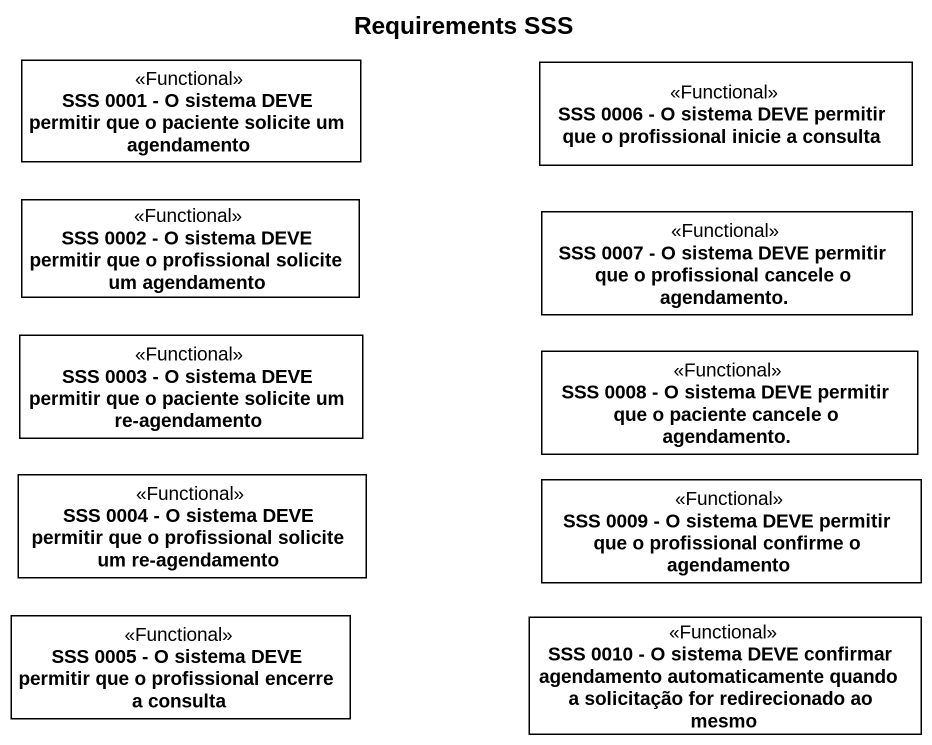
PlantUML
@startuml
title Requirements SSS
hide circle
hide empty members
class "SSS 0001 - O sistema DEVE permitir que o paciente solicite um agendamento" as SSS_0001_O_sistema_DEVE <<Functional>>
class "SSS 0006 - O sistema DEVE permitir que o profissional inicie a consulta" as SSS_0006_O_sistema_DEVE <<Functional>>
class "SSS 0002 - O sistema DEVE permitir que o profissional solicite um agendamento" as SSS_0002_O_sistema_DEVE <<Functional>>
class "SSS 0007 - O sistema DEVE permitir que o profissional cancele o agendamento." as SSS_0007_O_sistema_DEVE <<Functional>>
class "SSS 0003 - O sistema DEVE permitir que o paciente solicite um re-agendamento" as SSS_0003_O_sistema_DEVE <<Functional>>
class "SSS 0008 - O sistema DEVE permitir que o paciente cancele o agendamento." as SSS_0008_O_sistema_DEVE <<Functional>>
class "SSS 0004 - O sistema DEVE permitir que o profissional solicite um re-agendamento" as SSS_0004_O_sistema_DEVE <<Functional>>
class "SSS 0009 - O sistema DEVE permitir que o profissional confirme o agendamento" as SSS_0009_O_sistema_DEVE <<Functional>>
class "SSS 0005 - O sistema DEVE permitir que o profissional encerre a consulta" as SSS_0005_O_sistema_DEVE <<Functional>>
class "SSS 0010 - O sistema DEVE confirmar agendamento automaticamente quando a solicitação for redirecionado ao mesmo" as SSS_0010_O_sistema_DEVE <<Functional>>
@enduml
